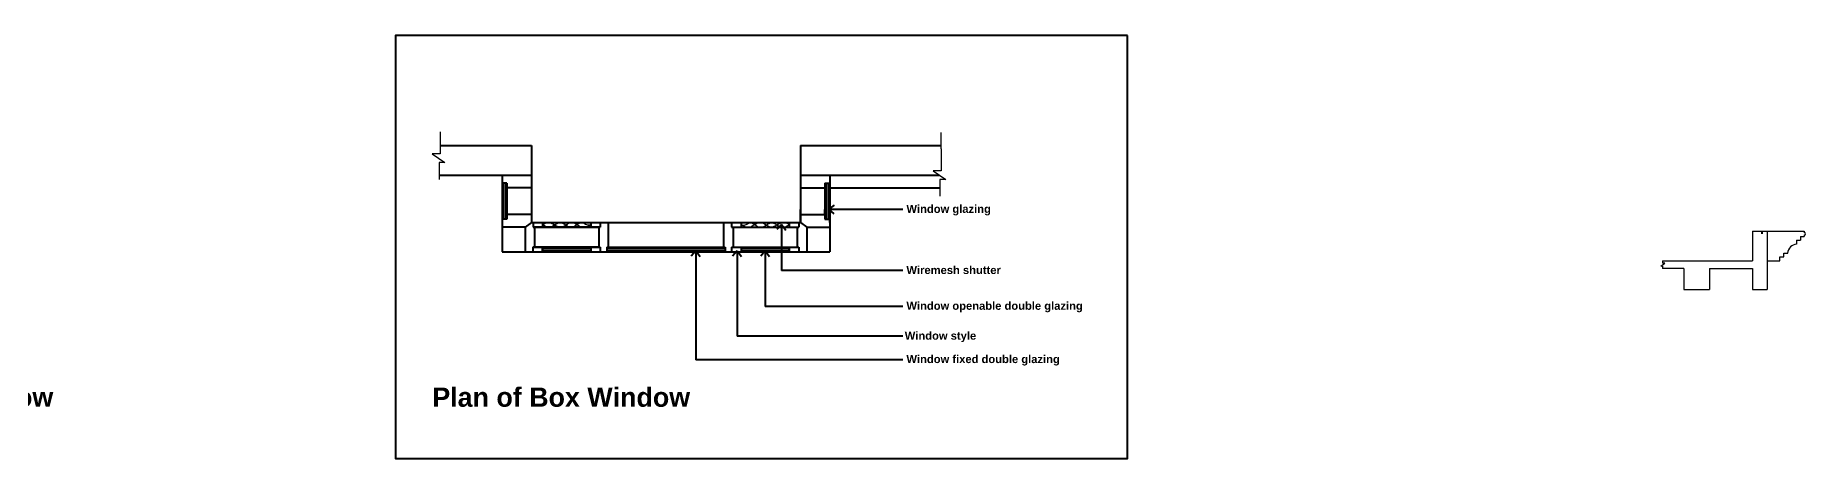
# Model space of a CAD drawing. Header units: inches. Extents: x 1352 to 5457, y 84 to 1168.
# Drawn here: x 1469 to 1524.3, y 336.8 to 350 of the extents above; entities that cross this region are included whole.
import ezdxf

# ---------------------------------------------------------------- set-up
doc = ezdxf.new("R2010")
doc.units = ezdxf.units.IN
doc.header["$MEASUREMENT"] = 0
for name, color, linetype, lineweight in [('text', 250, 'Continuous', 30), ('wall', 7, 'Continuous', 40), ('win', 250, 'Continuous', 30)]:
    doc.layers.add(name, color=color, linetype=linetype, lineweight=lineweight)
doc.styles.get("Standard").update_dxf_attribs({"font": 'arialbd.ttf', "height": 1.5})

msp = doc.modelspace()

# ---------------------------------------------------------------- linework, layer by layer
at = {"layer": 'text', "linetype": 'Continuous'}
for p, q in [((1481.624, 346.95), (1481.624, 346.263)), ((1497.274, 346.426), (1497.274, 346.928)), ((1481.624, 346.263), (1481.368, 346.263)), ((1481.368, 346.263), (1481.767, 345.99)), ((1497.274, 346.426), (1497.274, 345.74)), ((1481.767, 345.99), (1481.585, 345.99)), ((1481.585, 345.99), (1481.585, 345.465)), ((1497.274, 345.74), (1497.019, 345.74)), ((1497.019, 345.74), (1497.418, 345.466)), ((1483.584, 345.354), (1483.584, 344.224)), ((1483.604, 345.354), (1483.604, 344.224)), ((1483.654, 345.354), (1483.654, 344.224)), ((1483.674, 345.354), (1483.674, 344.224)), ((1493.674, 345.354), (1493.674, 344.224)), ((1493.694, 345.354), (1493.694, 344.224)), ((1493.744, 345.354), (1493.744, 344.224)), ((1493.764, 345.354), (1493.764, 344.224)), ((1497.418, 345.466), (1497.235, 345.466)), ((1497.235, 345.466), (1497.235, 344.942)), ((1522.622, 343.848), (1524.242, 343.848)), ((1522.622, 343.848), (1522.622, 342.928)), ((1523.082, 343.848), (1523.082, 342.928)), ((1524.002, 343.568), (1524.122, 343.568)), ((1524.002, 343.568), (1524.002, 343.448)), ((1524.122, 343.688), (1524.242, 343.688)), ((1524.122, 343.688), (1524.122, 343.568)), ((1524.242, 343.848), (1524.242, 343.808)), ((1524.242, 343.728), (1524.242, 343.688)), ((1486.324, 343.324), (1484.821, 343.324)), ((1486.324, 343.304), (1484.821, 343.304)), ((1486.324, 343.254), (1484.821, 343.254)), ((1486.324, 343.234), (1484.821, 343.234)), ((1486.824, 343.324), (1490.524, 343.324)), ((1486.824, 343.304), (1490.524, 343.304)), ((1486.824, 343.254), (1490.524, 343.254)), ((1486.824, 343.234), (1490.524, 343.234)), ((1491.024, 343.324), (1492.528, 343.324)), ((1491.024, 343.304), (1492.528, 343.304)), ((1491.024, 343.254), (1492.528, 343.254)), ((1491.024, 343.234), (1492.528, 343.234)), ((1519.815, 342.928), (1522.622, 342.928)), ((1519.815, 342.928), (1519.815, 342.851)), ((1523.082, 342.928), (1523.082, 342.028)), ((1523.082, 342.928), (1523.482, 342.928)), ((1523.082, 342.928), (1523.082, 342.028)), ((1523.482, 343.048), (1523.602, 343.048)), ((1523.482, 342.928), (1523.482, 343.048)), ((1523.602, 343.168), (1523.722, 343.168)), ((1523.602, 343.048), (1523.602, 343.168)), ((1519.76, 342.758), (1519.882, 342.851)), ((1519.815, 342.758), (1519.76, 342.758)), ((1519.882, 342.851), (1519.815, 342.851)), ((1519.815, 342.758), (1519.815, 342.688)), ((1520.482, 342.688), (1519.815, 342.688)), ((1520.482, 342.688), (1520.482, 342.028)), ((1521.282, 342.688), (1522.622, 342.688)), ((1521.282, 342.688), (1521.282, 342.028)), ((1522.622, 342.688), (1522.622, 342.028)), ((1520.482, 342.028), (1521.282, 342.028)), ((1522.622, 342.028), (1523.082, 342.028))]:
    msp.add_line(p, q, dxfattribs=at)
for centre, radius, start, end in [((1524.242, 343.768), 0.04, 270, 90), ((1524.03, 343.14), 0.31, 95.2663, 174.7337)]:
    msp.add_arc(centre, radius, start, end, dxfattribs=at)
for points in [[(1484.822, 344.059), (1485.011, 344.121), (1485.399, 343.978), (1485.725, 344.121), (1486.08, 343.969), (1486.324, 344.049)], [(1486.324, 344.049), (1486.201, 344.045), (1486.06, 344.115), (1485.734, 343.969), (1485.362, 344.118), (1485.053, 343.972), (1484.828, 344.054)], [(1491.024, 344.049), (1491.148, 344.045), (1491.289, 344.115), (1491.615, 343.969), (1491.987, 344.118), (1492.296, 343.972), (1492.521, 344.054)], [(1492.527, 344.059), (1492.338, 344.121), (1491.95, 343.978), (1491.624, 344.121), (1491.269, 343.969), (1491.024, 344.049)]]:
    msp.add_spline(points, degree=3, dxfattribs=at)
at = {"layer": 'wall'}
for p, q in [((1481.624, 346.524), (1484.474, 346.524)), ((1484.474, 346.524), (1484.474, 344.124)), ((1492.874, 346.524), (1497.274, 346.524)), ((1492.874, 346.524), (1492.874, 344.124)), ((1481.585, 345.604), (1484.474, 345.604)), ((1483.554, 345.604), (1483.554, 343.204)), ((1483.704, 345.354), (1483.554, 345.354)), ((1483.704, 345.354), (1483.704, 344.224)), ((1484.474, 345.204), (1483.704, 345.204)), ((1492.874, 345.604), (1497.217, 345.604)), ((1492.874, 345.204), (1493.644, 345.204)), ((1493.644, 345.354), (1493.794, 345.354)), ((1493.644, 345.354), (1493.644, 344.224)), ((1493.794, 345.604), (1493.794, 345.354)), ((1493.794, 345.354), (1493.794, 343.204)), ((1493.794, 345.204), (1497.235, 345.204)), ((1483.704, 344.224), (1483.554, 344.224)), ((1484.474, 344.374), (1483.704, 344.374)), ((1484.474, 344.124), (1484.272, 343.974)), ((1484.474, 344.124), (1492.874, 344.124)), ((1484.522, 344.124), (1484.522, 343.974)), ((1484.822, 344.124), (1484.822, 343.974)), ((1486.324, 344.124), (1486.324, 343.974)), ((1486.324, 344.124), (1486.324, 343.974)), ((1486.624, 344.124), (1486.624, 343.974)), ((1486.874, 344.124), (1486.874, 343.354)), ((1490.474, 344.124), (1490.474, 343.354)), ((1490.724, 344.124), (1490.724, 343.974)), ((1491.024, 344.124), (1491.024, 343.974)), ((1492.527, 344.124), (1492.527, 343.974)), ((1492.827, 344.124), (1492.827, 343.974)), ((1492.874, 344.124), (1492.874, 344.524)), ((1492.874, 344.374), (1493.644, 344.374)), ((1492.874, 344.124), (1493.077, 343.974)), ((1493.644, 344.374), (1493.644, 344.524)), ((1493.644, 344.224), (1493.794, 344.224)), ((1493.794, 344.124), (1493.794, 344.374)), ((1484.272, 343.974), (1483.554, 343.974)), ((1484.272, 343.974), (1484.272, 343.204)), ((1484.522, 343.974), (1486.624, 343.974)), ((1486.624, 343.974), (1484.522, 343.974)), ((1484.572, 343.974), (1484.572, 343.354)), ((1486.574, 343.974), (1486.574, 343.354)), ((1490.724, 343.974), (1492.827, 343.974)), ((1490.774, 343.974), (1490.774, 343.354)), ((1492.777, 343.974), (1492.777, 343.354)), ((1493.077, 343.974), (1493.794, 343.974)), ((1493.077, 343.974), (1493.077, 343.354)), ((1522.922, 343.768), (1522.922, 343.857)), ((1483.554, 343.204), (1493.794, 343.204)), ((1486.624, 343.354), (1484.521, 343.354)), ((1484.521, 343.354), (1484.521, 343.204)), ((1486.324, 343.354), (1484.521, 343.354)), ((1484.521, 343.354), (1484.521, 343.204)), ((1484.521, 343.354), (1486.624, 343.354)), ((1484.821, 343.354), (1484.821, 343.204)), ((1484.821, 343.204), (1484.821, 343.354)), ((1486.324, 343.354), (1486.324, 343.204)), ((1486.324, 343.354), (1486.324, 343.204)), ((1486.624, 343.354), (1486.624, 343.204)), ((1486.824, 343.354), (1486.824, 343.204)), ((1486.824, 343.354), (1490.524, 343.354)), ((1490.524, 343.354), (1490.524, 343.204)), ((1490.724, 343.354), (1490.724, 343.204)), ((1490.724, 343.354), (1490.724, 343.204)), ((1490.724, 343.354), (1492.828, 343.354)), ((1491.024, 343.354), (1491.024, 343.204)), ((1491.024, 343.354), (1492.828, 343.354)), ((1491.024, 343.204), (1492.528, 343.204)), ((1492.528, 343.354), (1492.528, 343.204)), ((1492.528, 343.204), (1492.528, 343.354)), ((1492.828, 343.354), (1492.828, 343.204)), ((1493.074, 343.354), (1493.074, 343.204))]:
    msp.add_line(p, q, dxfattribs=at)
at = {"layer": 'wall', "linetype": 'Continuous'}
for p, q in [((1493.764, 344.53), (1493.939, 344.664)), ((1492.283, 344.061), (1492.143, 343.901)), ((1492.283, 344.061), (1492.418, 343.887)), ((1492.283, 344.061), (1492.283, 342.622)), ((1496.073, 344.53), (1493.764, 344.53)), ((1493.764, 344.53), (1493.924, 344.389)), ((1489.608, 343.234), (1489.468, 343.074)), ((1489.608, 343.234), (1489.743, 343.06)), ((1489.608, 343.234), (1489.608, 339.842)), ((1490.897, 343.234), (1490.756, 343.074)), ((1490.897, 343.234), (1491.031, 343.06)), ((1490.897, 343.234), (1490.897, 340.572)), ((1491.776, 343.234), (1491.636, 343.074)), ((1491.776, 343.234), (1491.911, 343.06)), ((1491.776, 343.234), (1491.776, 341.505)), ((1496.073, 342.622), (1492.283, 342.622)), ((1496.073, 341.505), (1491.776, 341.505)), ((1496.073, 340.572), (1490.897, 340.572)), ((1496.073, 339.842), (1489.608, 339.842))]:
    msp.add_line(p, q, dxfattribs=at)
msp.add_lwpolyline([(1503.096, 349.96), (1480.229, 349.96), (1480.229, 336.756), (1503.096, 336.756)], close=True, dxfattribs=at)

# ---------------------------------------------------------------- texts
at = {"layer": 'text'}
for s, p in [('Typical Section through Box Window', (1454.726, 338.372)), ('Plan of Box Window', (1481.376, 338.372))]:
    msp.add_text(s, height=0.6, dxfattribs=at).set_placement(p)
at = {"layer": 'win'}
for s, p in [('Window glazing', (1496.189, 344.422)), ('Wiremesh shutter', (1496.189, 342.514)), ('Window openable double glazing', (1496.189, 341.398)), ('Window style         ', (1496.137, 340.465)), ('Window fixed double glazing', (1496.189, 339.735))]:
    msp.add_text(s, height=0.25, dxfattribs=at).set_placement(p)

doc.saveas('drawing.dxf')
